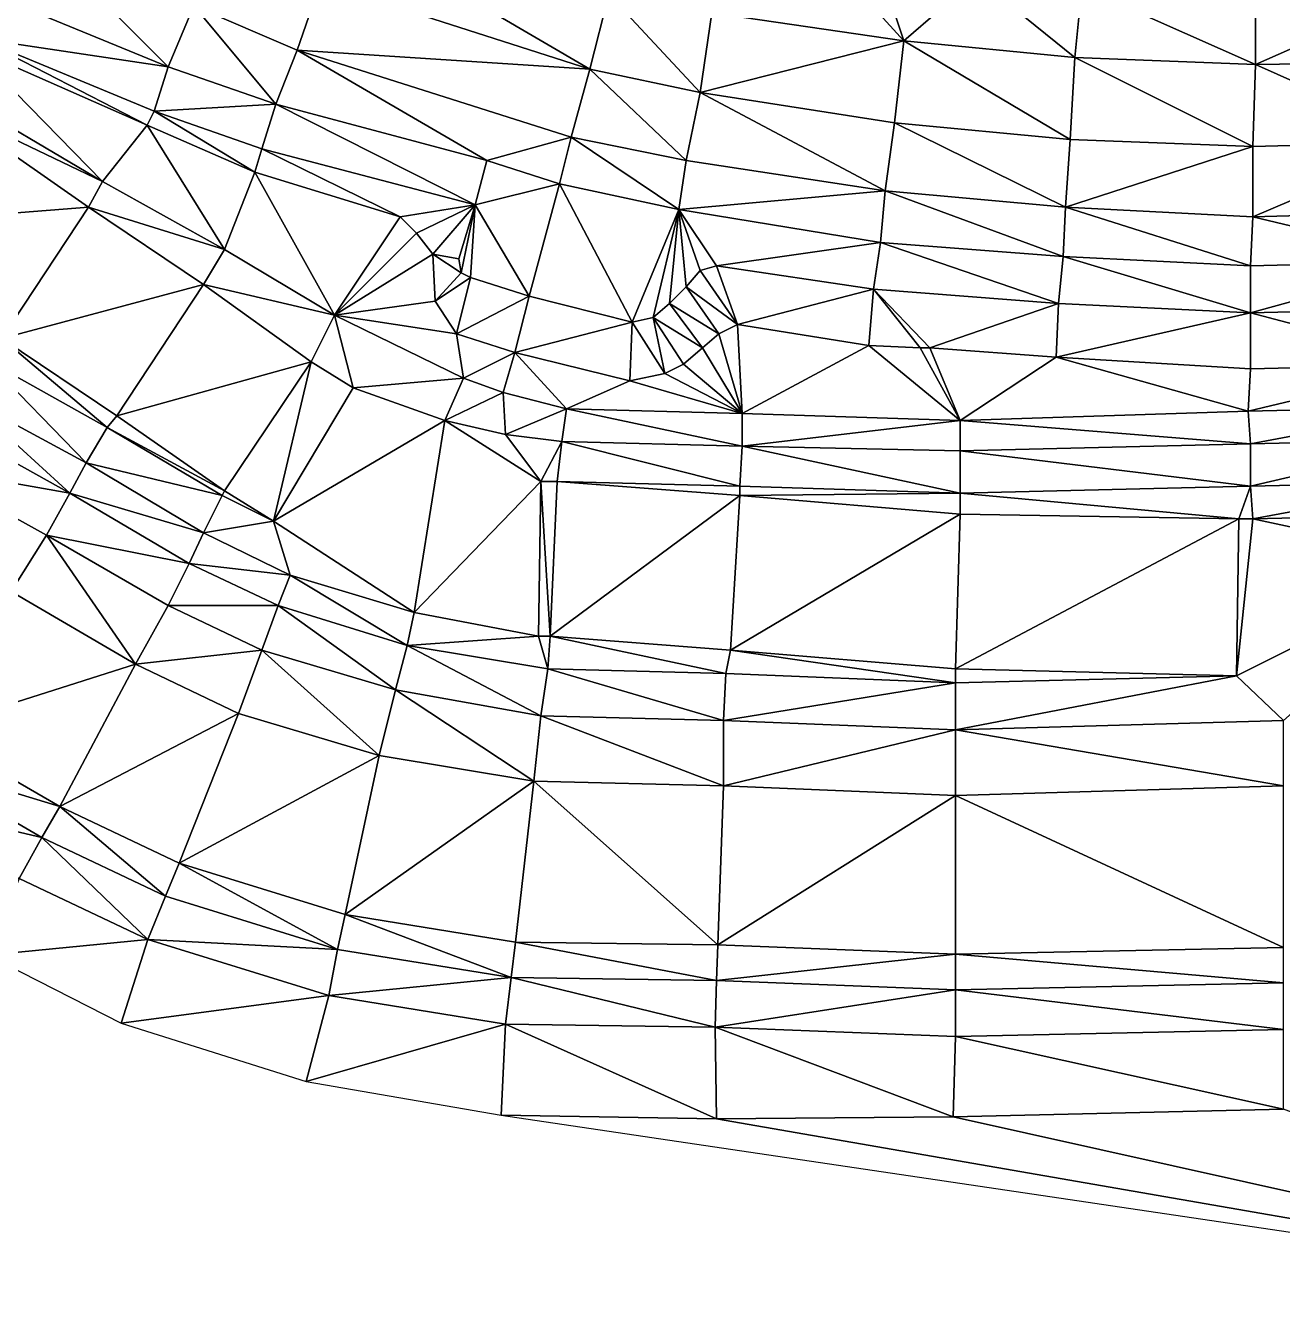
# Model space of a CAD drawing. Header units: millimetres. Extents: x 279405 to 280904, y 534349 to 535918.
# Drawn here: x 279933.1 to 280201.2, y 534349.2 to 534623.8 of the extents above; entities that cross this region are included whole.
import ezdxf

# ---------------------------------------------------------------- set-up
doc = ezdxf.new("R2010")
doc.units = ezdxf.units.MM
doc.layers.add('Карьер_конец_отработки', color=1, linetype='Continuous')

msp = doc.modelspace()

# ---------------------------------------------------------------- linework, layer by layer
at = {"layer": 'Карьер_конец_отработки', "color": 21, "true_color": 0xff914f}
for points in [[(280120.499989, 534620.500004, -20.000002), (280103.499989, 534671.500004, -20.000002), (280084.999989, 534659.500004, -20.000002), (280120.499989, 534620.500004, -20.000002)], [(280120.499989, 534620.500004, -20.000002), (280135.999989, 534634.000004, -20.000002), (280103.499989, 534671.500004, -20.000002), (280120.499989, 534620.500004, -20.000002)], [(280120.499989, 534620.500004, -20.000002), (280084.999989, 534659.500004, -20.000002), (280079.499989, 534626.500004, -20.000002), (280120.499989, 534620.500004, -20.000002)], [(280053.499989, 534614.500004, 9.999998), (280000.499989, 534645.500004, -13.729998), (279995.999989, 534633.000004, 9.999998), (280053.499989, 534614.500004, 9.999998)], [(280053.499989, 534614.500004, 9.999998), (280057.499989, 534630.500004, -18.289995), (280000.499989, 534645.500004, -13.729998), (280053.499989, 534614.500004, 9.999998)], [(279963.499989, 534615.000004, 33.700003), (279934.499989, 534644.000004, 9.999998), (279926.999989, 534630.000004, 36.849997), (279963.499989, 534615.000004, 33.700003)], [(279963.499989, 534615.000004, 33.700003), (279968.999989, 534628.000004, 9.999998), (279934.499989, 534644.000004, 9.999998), (279963.499989, 534615.000004, 33.700003)], [(279990.999989, 534618.500004, 9.999998), (279995.999989, 534633.000004, 9.999998), (279968.999989, 534628.000004, 9.999998), (279990.999989, 534618.500004, 9.999998)], [(280053.499989, 534614.500004, 9.999998), (279995.999989, 534633.000004, 9.999998), (279990.999989, 534618.500004, 9.999998), (280053.499989, 534614.500004, 9.999998)], [(280156.999989, 534617.000004, -20.000002), (280135.999989, 534634.000004, -20.000002), (280120.499989, 534620.500004, -20.000002), (280156.999989, 534617.000004, -20.000002)], [(280156.999989, 534617.000004, -20.000002), (280158.499989, 534632.000004, -20.000002), (280135.999989, 534634.000004, -20.000002), (280156.999989, 534617.000004, -20.000002)], [(280195.499989, 534615.500004, -20.000002), (280158.499989, 534632.000004, -20.000002), (280156.999989, 534617.000004, -20.000002), (280195.499989, 534615.500004, -20.000002)], [(280195.499989, 534615.500004, -20.000002), (280195.499989, 534630.500004, -20.000002), (280158.499989, 534632.000004, -20.000002), (280195.499989, 534615.500004, -20.000002)], [(279963.499989, 534615.000004, 33.700003), (279926.999989, 534630.000004, 36.849997), (279922.999989, 534621.000004, 36.849997), (279963.499989, 534615.000004, 33.700003)], [(280076.999989, 534609.500004, 9.999998), (280057.499989, 534630.500004, -18.289995), (280053.499989, 534614.500004, 9.999998), (280076.999989, 534609.500004, 9.999998)], [(280076.999989, 534609.500004, 9.999998), (280079.499989, 534626.500004, -20.000002), (280057.499989, 534630.500004, -18.289995), (280076.999989, 534609.500004, 9.999998)], [(280195.499989, 534615.500004, -20.000002), (280230.499989, 534631.000004, -20.000002), (280195.499989, 534630.500004, -20.000002), (280195.499989, 534615.500004, -20.000002)], [(280231.499989, 534616.000004, -20.000002), (280230.499989, 534631.000004, -20.000002), (280195.499989, 534615.500004, -20.000002), (280231.499989, 534616.000004, -20.000002)], [(279986.499989, 534607.000004, 31.740004), (279968.999989, 534628.000004, 9.999998), (279963.499989, 534615.000004, 33.700003), (279986.499989, 534607.000004, 31.740004)], [(279986.499989, 534607.000004, 31.740004), (279990.999989, 534618.500004, 9.999998), (279968.999989, 534628.000004, 9.999998), (279986.499989, 534607.000004, 31.740004)], [(280120.499989, 534620.500004, -20.000002), (280079.499989, 534626.500004, -20.000002), (280076.999989, 534609.500004, 9.999998), (280120.499989, 534620.500004, -20.000002)], [(279958.999989, 534602.500004, 39.999998), (279922.999989, 534621.000004, 36.849997), (279921.499989, 534619.000004, 39.999998), (279958.999989, 534602.500004, 39.999998)], [(279958.999989, 534602.500004, 39.999998), (279960.499989, 534605.500004, 33.700003), (279922.999989, 534621.000004, 36.849997), (279958.999989, 534602.500004, 39.999998)], [(279960.499989, 534605.500004, 33.700003), (279963.499989, 534615.000004, 33.700003), (279922.999989, 534621.000004, 36.849997), (279960.499989, 534605.500004, 33.700003)], [(280118.499989, 534603.000004, 9.999998), (280120.499989, 534620.500004, -20.000002), (280076.999989, 534609.500004, 9.999998), (280118.499989, 534603.000004, 9.999998)], [(280155.999989, 534599.500004, 9.999998), (280120.499989, 534620.500004, -20.000002), (280118.499989, 534603.000004, 9.999998), (280155.999989, 534599.500004, 9.999998)], [(280155.999989, 534599.500004, 9.999998), (280156.999989, 534617.000004, -20.000002), (280120.499989, 534620.500004, -20.000002), (280155.999989, 534599.500004, 9.999998)], [(279949.499989, 534590.500004, 39.999998), (279921.499989, 534619.000004, 39.999998), (279916.499989, 534610.000004, 39.999998), (279949.499989, 534590.500004, 39.999998)], [(279949.499989, 534590.500004, 39.999998), (279958.999989, 534602.500004, 39.999998), (279921.499989, 534619.000004, 39.999998), (279949.499989, 534590.500004, 39.999998)], [(280031.499989, 534595.000004, 27.999998), (279990.999989, 534618.500004, 9.999998), (279986.499989, 534607.000004, 31.740004), (280031.499989, 534595.000004, 27.999998)], [(280031.499989, 534595.000004, 27.999998), (280049.499989, 534600.000004, 9.999998), (279990.999989, 534618.500004, 9.999998), (280031.499989, 534595.000004, 27.999998)], [(280049.499989, 534600.000004, 9.999998), (280053.499989, 534614.500004, 9.999998), (279990.999989, 534618.500004, 9.999998), (280049.499989, 534600.000004, 9.999998)], [(279986.499989, 534607.000004, 31.740004), (279963.499989, 534615.000004, 33.700003), (279960.499989, 534605.500004, 33.700003), (279986.499989, 534607.000004, 31.740004)], [(280194.999989, 534598.000004, 9.999998), (280156.999989, 534617.000004, -20.000002), (280155.999989, 534599.500004, 9.999998), (280194.999989, 534598.000004, 9.999998)], [(280194.999989, 534598.000004, 9.999998), (280195.499989, 534615.500004, -20.000002), (280156.999989, 534617.000004, -20.000002), (280194.999989, 534598.000004, 9.999998)], [(280232.499989, 534599.000004, 9.999998), (280195.499989, 534615.500004, -20.000002), (280194.999989, 534598.000004, 9.999998), (280232.499989, 534599.000004, 9.999998)], [(280232.499989, 534599.000004, 9.999998), (280231.499989, 534616.000004, -20.000002), (280195.499989, 534615.500004, -20.000002), (280232.499989, 534599.000004, 9.999998)], [(280073.999989, 534595.000004, 9.999998), (280053.499989, 534614.500004, 9.999998), (280049.499989, 534600.000004, 9.999998), (280073.999989, 534595.000004, 9.999998)], [(280073.999989, 534595.000004, 9.999998), (280076.999989, 534609.500004, 9.999998), (280053.499989, 534614.500004, 9.999998), (280073.999989, 534595.000004, 9.999998)], [(279949.499989, 534590.500004, 39.999998), (279916.499989, 534610.000004, 39.999998), (279914.999989, 534607.000004, 43.340002), (279949.499989, 534590.500004, 39.999998)], [(280116.499989, 534588.500004, 9.999998), (280076.999989, 534609.500004, 9.999998), (280073.999989, 534595.000004, 9.999998), (280116.499989, 534588.500004, 9.999998)], [(280116.499989, 534588.500004, 9.999998), (280118.499989, 534603.000004, 9.999998), (280076.999989, 534609.500004, 9.999998), (280116.499989, 534588.500004, 9.999998)], [(279946.499989, 534585.000004, 46.49), (279914.999989, 534607.000004, 43.340002), (279894.999989, 534581.000004, 43.340002), (279946.499989, 534585.000004, 46.49)], [(279946.499989, 534585.000004, 46.49), (279949.499989, 534590.500004, 39.999998), (279914.999989, 534607.000004, 43.340002), (279946.499989, 534585.000004, 46.49)], [(279983.499989, 534597.500004, 31.740004), (279986.499989, 534607.000004, 31.740004), (279960.499989, 534605.500004, 33.700003), (279983.499989, 534597.500004, 31.740004)], [(280028.999989, 534585.500004, 27.999998), (279986.499989, 534607.000004, 31.740004), (279983.499989, 534597.500004, 31.740004), (280028.999989, 534585.500004, 27.999998)], [(280028.999989, 534585.500004, 27.999998), (280031.499989, 534595.000004, 27.999998), (279986.499989, 534607.000004, 31.740004), (280028.999989, 534585.500004, 27.999998)], [(279981.999989, 534592.500004, 39.999998), (279960.499989, 534605.500004, 33.700003), (279958.999989, 534602.500004, 39.999998), (279981.999989, 534592.500004, 39.999998)], [(279981.999989, 534592.500004, 39.999998), (279983.499989, 534597.500004, 31.740004), (279960.499989, 534605.500004, 33.700003), (279981.999989, 534592.500004, 39.999998)], [(279975.499989, 534576.000004, 39.999998), (279958.999989, 534602.500004, 39.999998), (279949.499989, 534590.500004, 39.999998), (279975.499989, 534576.000004, 39.999998)], [(279975.499989, 534576.000004, 39.999998), (279981.999989, 534592.500004, 39.999998), (279958.999989, 534602.500004, 39.999998), (279975.499989, 534576.000004, 39.999998)], [(280154.999989, 534585.000004, 9.999998), (280118.499989, 534603.000004, 9.999998), (280116.499989, 534588.500004, 9.999998), (280154.999989, 534585.000004, 9.999998)], [(280154.999989, 534585.000004, 9.999998), (280155.999989, 534599.500004, 9.999998), (280118.499989, 534603.000004, 9.999998), (280154.999989, 534585.000004, 9.999998)], [(280046.999989, 534590.000004, 27.999998), (280049.499989, 534600.000004, 9.999998), (280031.499989, 534595.000004, 27.999998), (280046.999989, 534590.000004, 27.999998)], [(280072.499989, 534584.500004, 27.999998), (280049.499989, 534600.000004, 9.999998), (280046.999989, 534590.000004, 27.999998), (280072.499989, 534584.500004, 27.999998)], [(280072.499989, 534584.500004, 27.999998), (280073.999989, 534595.000004, 9.999998), (280049.499989, 534600.000004, 9.999998), (280072.499989, 534584.500004, 27.999998)], [(280194.999989, 534598.000004, 9.999998), (280155.999989, 534599.500004, 9.999998), (280154.999989, 534585.000004, 9.999998), (280194.999989, 534598.000004, 9.999998)], [(280194.999989, 534583.000004, 9.999998), (280232.499989, 534599.000004, 9.999998), (280194.999989, 534598.000004, 9.999998), (280194.999989, 534583.000004, 9.999998)], [(280233.499989, 534584.000004, 9.999998), (280232.499989, 534599.000004, 9.999998), (280194.999989, 534583.000004, 9.999998), (280233.499989, 534584.000004, 9.999998)], [(280012.999989, 534583.000004, 39.999998), (279983.499989, 534597.500004, 31.740004), (279981.999989, 534592.500004, 39.999998), (280012.999989, 534583.000004, 39.999998)], [(280012.999989, 534583.000004, 39.999998), (280028.999989, 534585.500004, 27.999998), (279983.499989, 534597.500004, 31.740004), (280012.999989, 534583.000004, 39.999998)], [(280194.999989, 534583.000004, 9.999998), (280194.999989, 534598.000004, 9.999998), (280154.999989, 534585.000004, 9.999998), (280194.999989, 534583.000004, 9.999998)], [(280046.999989, 534590.000004, 27.999998), (280031.499989, 534595.000004, 27.999998), (280028.999989, 534585.500004, 27.999998), (280046.999989, 534590.000004, 27.999998)], [(280116.499989, 534588.500004, 9.999998), (280073.999989, 534595.000004, 9.999998), (280072.499989, 534584.500004, 27.999998), (280116.499989, 534588.500004, 9.999998)], [(279975.499989, 534576.000004, 39.999998), (279949.499989, 534590.500004, 39.999998), (279946.499989, 534585.000004, 46.49), (279975.499989, 534576.000004, 39.999998)], [(279998.999989, 534562.000004, 39.999998), (279981.999989, 534592.500004, 39.999998), (279975.499989, 534576.000004, 39.999998), (279998.999989, 534562.000004, 39.999998)], [(279998.999989, 534562.000004, 39.999998), (280012.999989, 534583.000004, 39.999998), (279981.999989, 534592.500004, 39.999998), (279998.999989, 534562.000004, 39.999998)], [(280040.499989, 534566.000004, 27.999998), (280046.999989, 534590.000004, 27.999998), (280028.999989, 534585.500004, 27.999998), (280040.499989, 534566.000004, 27.999998)], [(280062.499989, 534560.500004, 27.999998), (280046.999989, 534590.000004, 27.999998), (280040.499989, 534566.000004, 27.999998), (280062.499989, 534560.500004, 27.999998)], [(280062.499989, 534560.500004, 27.999998), (280072.499989, 534584.500004, 27.999998), (280046.999989, 534590.000004, 27.999998), (280062.499989, 534560.500004, 27.999998)], [(280115.499989, 534577.500004, 27.999998), (280116.499989, 534588.500004, 9.999998), (280072.499989, 534584.500004, 27.999998), (280115.499989, 534577.500004, 27.999998)], [(280154.499989, 534574.500004, 27.999998), (280116.499989, 534588.500004, 9.999998), (280115.499989, 534577.500004, 27.999998), (280154.499989, 534574.500004, 27.999998)], [(280154.499989, 534574.500004, 27.999998), (280154.999989, 534585.000004, 9.999998), (280116.499989, 534588.500004, 9.999998), (280154.499989, 534574.500004, 27.999998)], [(279927.999989, 534557.000004, 46.49), (279946.499989, 534585.000004, 46.49), (279894.999989, 534581.000004, 43.340002), (279927.999989, 534557.000004, 46.49)], [(279970.999989, 534568.500004, 48.910002), (279946.499989, 534585.000004, 46.49), (279927.999989, 534557.000004, 46.49), (279970.999989, 534568.500004, 48.910002)], [(279970.999989, 534568.500004, 48.910002), (279975.499989, 534576.000004, 39.999998), (279946.499989, 534585.000004, 46.49), (279970.999989, 534568.500004, 48.910002)], [(280016.499989, 534579.500004, 39.999998), (280028.999989, 534585.500004, 27.999998), (280012.999989, 534583.000004, 39.999998), (280016.499989, 534579.500004, 39.999998)], [(280019.999989, 534575.000004, 39.999998), (280028.999989, 534585.500004, 27.999998), (280016.499989, 534579.500004, 39.999998), (280019.999989, 534575.000004, 39.999998)], [(280025.499989, 534574.000004, 27.999998), (280028.999989, 534585.500004, 27.999998), (280019.999989, 534575.000004, 39.999998), (280025.499989, 534574.000004, 27.999998)], [(280025.499989, 534574.000004, 27.999998), (280025.999989, 534571.000004, 27.999998), (280028.999989, 534585.500004, 27.999998), (280025.499989, 534574.000004, 27.999998)], [(280027.999989, 534570.000004, 27.999998), (280028.999989, 534585.500004, 27.999998), (280025.999989, 534571.000004, 27.999998), (280027.999989, 534570.000004, 27.999998)], [(280040.499989, 534566.000004, 27.999998), (280028.999989, 534585.500004, 27.999998), (280027.999989, 534570.000004, 27.999998), (280040.499989, 534566.000004, 27.999998)], [(280194.499989, 534572.500004, 27.999998), (280154.999989, 534585.000004, 9.999998), (280154.499989, 534574.500004, 27.999998), (280194.499989, 534572.500004, 27.999998)], [(280194.499989, 534572.500004, 27.999998), (280194.999989, 534583.000004, 9.999998), (280154.999989, 534585.000004, 9.999998), (280194.499989, 534572.500004, 27.999998)], [(280016.499989, 534579.500004, 39.999998), (280012.999989, 534583.000004, 39.999998), (279998.999989, 534562.000004, 39.999998), (280016.499989, 534579.500004, 39.999998)], [(280062.499989, 534560.500004, 27.999998), (280066.999989, 534561.500004, 27.999998), (280072.499989, 534584.500004, 27.999998), (280062.499989, 534560.500004, 27.999998)], [(280070.499989, 534564.500004, 27.999998), (280072.499989, 534584.500004, 27.999998), (280066.999989, 534561.500004, 27.999998), (280070.499989, 534564.500004, 27.999998)], [(280073.999989, 534568.000004, 27.999998), (280072.499989, 534584.500004, 27.999998), (280070.499989, 534564.500004, 27.999998), (280073.999989, 534568.000004, 27.999998)], [(280073.999989, 534568.000004, 27.999998), (280076.999989, 534571.500004, 27.999998), (280072.499989, 534584.500004, 27.999998), (280073.999989, 534568.000004, 27.999998)], [(280076.999989, 534571.500004, 27.999998), (280080.499989, 534572.500004, 27.999998), (280072.499989, 534584.500004, 27.999998), (280076.999989, 534571.500004, 27.999998)], [(280080.499989, 534572.500004, 27.999998), (280115.499989, 534577.500004, 27.999998), (280072.499989, 534584.500004, 27.999998), (280080.499989, 534572.500004, 27.999998)], [(280234.499989, 534573.500004, 27.999998), (280194.999989, 534583.000004, 9.999998), (280194.499989, 534572.500004, 27.999998), (280234.499989, 534573.500004, 27.999998)], [(280234.499989, 534573.500004, 27.999998), (280233.499989, 534584.000004, 9.999998), (280194.999989, 534583.000004, 9.999998), (280234.499989, 534573.500004, 27.999998)], [(280019.999989, 534575.000004, 39.999998), (280016.499989, 534579.500004, 39.999998), (279998.999989, 534562.000004, 39.999998), (280019.999989, 534575.000004, 39.999998)], [(280113.999989, 534567.500004, 27.999998), (280115.499989, 534577.500004, 27.999998), (280080.499989, 534572.500004, 27.999998), (280113.999989, 534567.500004, 27.999998)], [(280153.499989, 534564.500004, 27.999998), (280115.499989, 534577.500004, 27.999998), (280113.999989, 534567.500004, 27.999998), (280153.499989, 534564.500004, 27.999998)], [(280153.499989, 534564.500004, 27.999998), (280154.499989, 534574.500004, 27.999998), (280115.499989, 534577.500004, 27.999998), (280153.499989, 534564.500004, 27.999998)], [(279998.999989, 534562.000004, 39.999998), (279975.499989, 534576.000004, 39.999998), (279970.999989, 534568.500004, 48.910002), (279998.999989, 534562.000004, 39.999998)], [(280020.499989, 534565.000004, 39.999998), (280019.999989, 534575.000004, 39.999998), (279998.999989, 534562.000004, 39.999998), (280020.499989, 534565.000004, 39.999998)], [(280020.499989, 534565.000004, 39.999998), (280025.999989, 534571.000004, 27.999998), (280019.999989, 534575.000004, 39.999998), (280020.499989, 534565.000004, 39.999998)], [(280025.999989, 534571.000004, 27.999998), (280025.499989, 534574.000004, 27.999998), (280019.999989, 534575.000004, 39.999998), (280025.999989, 534571.000004, 27.999998)], [(280194.499989, 534562.500004, 27.999998), (280154.499989, 534574.500004, 27.999998), (280153.499989, 534564.500004, 27.999998), (280194.499989, 534562.500004, 27.999998)], [(280194.499989, 534562.500004, 27.999998), (280194.499989, 534572.500004, 27.999998), (280154.499989, 534574.500004, 27.999998), (280194.499989, 534562.500004, 27.999998)], [(280027.999989, 534570.000004, 27.999998), (280025.999989, 534571.000004, 27.999998), (280020.499989, 534565.000004, 39.999998), (280027.999989, 534570.000004, 27.999998)], [(280084.999989, 534560.000004, 39.999998), (280076.999989, 534571.500004, 27.999998), (280073.999989, 534568.000004, 27.999998), (280084.999989, 534560.000004, 39.999998)], [(280084.999989, 534560.000004, 39.999998), (280080.499989, 534572.500004, 27.999998), (280076.999989, 534571.500004, 27.999998), (280084.999989, 534560.000004, 39.999998)], [(280084.999989, 534560.000004, 39.999998), (280113.999989, 534567.500004, 27.999998), (280080.499989, 534572.500004, 27.999998), (280084.999989, 534560.000004, 39.999998)], [(280194.499989, 534562.500004, 27.999998), (280234.499989, 534573.500004, 27.999998), (280194.499989, 534572.500004, 27.999998), (280194.499989, 534562.500004, 27.999998)], [(280235.499989, 534563.500004, 27.999998), (280234.499989, 534573.500004, 27.999998), (280194.499989, 534562.500004, 27.999998), (280235.499989, 534563.500004, 27.999998)], [(279952.499989, 534540.500004, 48.910002), (279970.999989, 534568.500004, 48.910002), (279927.999989, 534557.000004, 46.49), (279952.499989, 534540.500004, 48.910002)], [(279993.999989, 534552.000004, 51.129999), (279970.999989, 534568.500004, 48.910002), (279952.499989, 534540.500004, 48.910002), (279993.999989, 534552.000004, 51.129999)], [(279993.999989, 534552.000004, 51.129999), (279998.999989, 534562.000004, 39.999998), (279970.999989, 534568.500004, 48.910002), (279993.999989, 534552.000004, 51.129999)], [(280024.999989, 534558.000004, 39.999998), (280027.999989, 534570.000004, 27.999998), (280020.499989, 534565.000004, 39.999998), (280024.999989, 534558.000004, 39.999998)], [(280040.499989, 534566.000004, 27.999998), (280027.999989, 534570.000004, 27.999998), (280024.999989, 534558.000004, 39.999998), (280040.499989, 534566.000004, 27.999998)], [(280037.499989, 534554.000004, 39.999998), (280040.499989, 534566.000004, 27.999998), (280024.999989, 534558.000004, 39.999998), (280037.499989, 534554.000004, 39.999998)], [(280062.499989, 534560.500004, 27.999998), (280040.499989, 534566.000004, 27.999998), (280037.499989, 534554.000004, 39.999998), (280062.499989, 534560.500004, 27.999998)], [(280080.999989, 534558.000004, 39.999998), (280073.999989, 534568.000004, 27.999998), (280070.499989, 534564.500004, 27.999998), (280080.999989, 534558.000004, 39.999998)], [(280080.999989, 534558.000004, 39.999998), (280084.999989, 534560.000004, 39.999998), (280073.999989, 534568.000004, 27.999998), (280080.999989, 534558.000004, 39.999998)], [(280112.999989, 534555.500004, 39.999998), (280113.999989, 534567.500004, 27.999998), (280084.999989, 534560.000004, 39.999998), (280112.999989, 534555.500004, 39.999998)], [(280123.999989, 534555.000004, 39.999998), (280113.999989, 534567.500004, 27.999998), (280112.999989, 534555.500004, 39.999998), (280123.999989, 534555.000004, 39.999998)], [(280123.999989, 534555.000004, 39.999998), (280125.999989, 534555.000004, 39.999998), (280113.999989, 534567.500004, 27.999998), (280123.999989, 534555.000004, 39.999998)], [(280125.999989, 534555.000004, 39.999998), (280153.499989, 534564.500004, 27.999998), (280113.999989, 534567.500004, 27.999998), (280125.999989, 534555.000004, 39.999998)], [(280024.999989, 534558.000004, 39.999998), (280020.499989, 534565.000004, 39.999998), (279998.999989, 534562.000004, 39.999998), (280024.999989, 534558.000004, 39.999998)], [(280077.499989, 534555.000004, 39.999998), (280070.499989, 534564.500004, 27.999998), (280066.999989, 534561.500004, 27.999998), (280077.499989, 534555.000004, 39.999998)], [(280077.499989, 534555.000004, 39.999998), (280080.999989, 534558.000004, 39.999998), (280070.499989, 534564.500004, 27.999998), (280077.499989, 534555.000004, 39.999998)], [(280152.999989, 534553.000004, 39.999998), (280153.499989, 534564.500004, 27.999998), (280125.999989, 534555.000004, 39.999998), (280152.999989, 534553.000004, 39.999998)], [(280194.499989, 534562.500004, 27.999998), (280153.499989, 534564.500004, 27.999998), (280152.999989, 534553.000004, 39.999998), (280194.499989, 534562.500004, 27.999998)], [(280235.999989, 534551.500004, 39.999998), (280235.499989, 534563.500004, 27.999998), (280194.499989, 534562.500004, 27.999998), (280235.999989, 534551.500004, 39.999998)], [(280002.999989, 534546.500004, 51.999998), (279998.999989, 534562.000004, 39.999998), (279993.999989, 534552.000004, 51.129999), (280002.999989, 534546.500004, 51.999998)], [(280002.999989, 534546.500004, 51.999998), (280026.499989, 534548.500004, 39.999998), (279998.999989, 534562.000004, 39.999998), (280002.999989, 534546.500004, 51.999998)], [(280026.499989, 534548.500004, 39.999998), (280024.999989, 534558.000004, 39.999998), (279998.999989, 534562.000004, 39.999998), (280026.499989, 534548.500004, 39.999998)], [(280061.999989, 534548.000004, 39.999998), (280062.499989, 534560.500004, 27.999998), (280037.499989, 534554.000004, 39.999998), (280061.999989, 534548.000004, 39.999998)], [(280069.499989, 534549.500004, 39.999998), (280062.499989, 534560.500004, 27.999998), (280061.999989, 534548.000004, 39.999998), (280069.499989, 534549.500004, 39.999998)], [(280069.499989, 534549.500004, 39.999998), (280066.999989, 534561.500004, 27.999998), (280062.499989, 534560.500004, 27.999998), (280069.499989, 534549.500004, 39.999998)], [(280069.499989, 534549.500004, 39.999998), (280073.499989, 534551.500004, 39.999998), (280066.999989, 534561.500004, 27.999998), (280069.499989, 534549.500004, 39.999998)], [(280073.499989, 534551.500004, 39.999998), (280077.499989, 534555.000004, 39.999998), (280066.999989, 534561.500004, 27.999998), (280073.499989, 534551.500004, 39.999998)], [(280085.999989, 534541.000004, 39.999998), (280084.999989, 534560.000004, 39.999998), (280080.999989, 534558.000004, 39.999998), (280085.999989, 534541.000004, 39.999998)], [(280085.999989, 534541.000004, 39.999998), (280112.999989, 534555.500004, 39.999998), (280084.999989, 534560.000004, 39.999998), (280085.999989, 534541.000004, 39.999998)], [(280194.499989, 534550.500004, 39.999998), (280194.499989, 534562.500004, 27.999998), (280152.999989, 534553.000004, 39.999998), (280194.499989, 534550.500004, 39.999998)], [(280235.999989, 534551.500004, 39.999998), (280194.499989, 534562.500004, 27.999998), (280194.499989, 534550.500004, 39.999998), (280235.999989, 534551.500004, 39.999998)], [(280026.499989, 534548.500004, 39.999998), (280037.499989, 534554.000004, 39.999998), (280024.999989, 534558.000004, 39.999998), (280026.499989, 534548.500004, 39.999998)], [(280085.999989, 534541.000004, 39.999998), (280080.999989, 534558.000004, 39.999998), (280077.499989, 534555.000004, 39.999998), (280085.999989, 534541.000004, 39.999998)], [(279950.499989, 534538.000004, 51.999998), (279927.999989, 534557.000004, 46.49), (279924.499989, 534552.500004, 51.999998), (279950.499989, 534538.000004, 51.999998)], [(279950.499989, 534538.000004, 51.999998), (279952.499989, 534540.500004, 48.910002), (279927.999989, 534557.000004, 46.49), (279950.499989, 534538.000004, 51.999998)], [(280085.999989, 534541.000004, 39.999998), (280077.499989, 534555.000004, 39.999998), (280073.499989, 534551.500004, 39.999998), (280085.999989, 534541.000004, 39.999998)], [(280132.499989, 534539.500004, 39.999998), (280112.999989, 534555.500004, 39.999998), (280085.999989, 534541.000004, 39.999998), (280132.499989, 534539.500004, 39.999998)], [(280132.499989, 534539.500004, 39.999998), (280123.999989, 534555.000004, 39.999998), (280112.999989, 534555.500004, 39.999998), (280132.499989, 534539.500004, 39.999998)], [(280132.499989, 534539.500004, 39.999998), (280125.999989, 534555.000004, 39.999998), (280123.999989, 534555.000004, 39.999998), (280132.499989, 534539.500004, 39.999998)], [(280132.499989, 534539.500004, 39.999998), (280152.999989, 534553.000004, 39.999998), (280125.999989, 534555.000004, 39.999998), (280132.499989, 534539.500004, 39.999998)], [(279945.999989, 534530.500004, 51.999998), (279924.499989, 534552.500004, 51.999998), (279919.999989, 534544.500004, 51.999998), (279945.999989, 534530.500004, 51.999998)], [(279945.999989, 534530.500004, 51.999998), (279950.499989, 534538.000004, 51.999998), (279924.499989, 534552.500004, 51.999998), (279945.999989, 534530.500004, 51.999998)], [(279975.499989, 534524.500004, 51.129999), (279993.999989, 534552.000004, 51.129999), (279952.499989, 534540.500004, 48.910002), (279975.499989, 534524.500004, 51.129999)], [(279985.999989, 534518.000004, 51.999998), (279993.999989, 534552.000004, 51.129999), (279975.499989, 534524.500004, 51.129999), (279985.999989, 534518.000004, 51.999998)], [(280002.999989, 534546.500004, 51.999998), (279993.999989, 534552.000004, 51.129999), (279985.999989, 534518.000004, 51.999998), (280002.999989, 534546.500004, 51.999998)], [(280034.999989, 534545.500004, 39.999998), (280037.499989, 534554.000004, 39.999998), (280026.499989, 534548.500004, 39.999998), (280034.999989, 534545.500004, 39.999998)], [(280048.499989, 534542.000004, 39.999998), (280037.499989, 534554.000004, 39.999998), (280034.999989, 534545.500004, 39.999998), (280048.499989, 534542.000004, 39.999998)], [(280048.499989, 534542.000004, 39.999998), (280061.999989, 534548.000004, 39.999998), (280037.499989, 534554.000004, 39.999998), (280048.499989, 534542.000004, 39.999998)], [(280193.999989, 534541.500004, 39.999998), (280152.999989, 534553.000004, 39.999998), (280132.499989, 534539.500004, 39.999998), (280193.999989, 534541.500004, 39.999998)], [(280193.999989, 534541.500004, 39.999998), (280194.499989, 534550.500004, 39.999998), (280152.999989, 534553.000004, 39.999998), (280193.999989, 534541.500004, 39.999998)], [(280085.999989, 534541.000004, 39.999998), (280069.499989, 534549.500004, 39.999998), (280061.999989, 534548.000004, 39.999998), (280085.999989, 534541.000004, 39.999998)], [(280085.999989, 534541.000004, 39.999998), (280073.499989, 534551.500004, 39.999998), (280069.499989, 534549.500004, 39.999998), (280085.999989, 534541.000004, 39.999998)], [(280236.999989, 534542.500004, 39.999998), (280235.999989, 534551.500004, 39.999998), (280193.999989, 534541.500004, 39.999998), (280236.999989, 534542.500004, 39.999998)], [(280235.999989, 534551.500004, 39.999998), (280194.499989, 534550.500004, 39.999998), (280193.999989, 534541.500004, 39.999998), (280235.999989, 534551.500004, 39.999998)], [(280022.499989, 534539.500004, 51.999998), (280002.999989, 534546.500004, 51.999998), (279985.999989, 534518.000004, 51.999998), (280022.499989, 534539.500004, 51.999998)], [(280022.499989, 534539.500004, 51.999998), (280026.499989, 534548.500004, 39.999998), (280002.999989, 534546.500004, 51.999998), (280022.499989, 534539.500004, 51.999998)], [(280034.999989, 534545.500004, 39.999998), (280026.499989, 534548.500004, 39.999998), (280022.499989, 534539.500004, 51.999998), (280034.999989, 534545.500004, 39.999998)], [(280085.999989, 534541.000004, 39.999998), (280061.999989, 534548.000004, 39.999998), (280048.499989, 534542.000004, 39.999998), (280085.999989, 534541.000004, 39.999998)], [(279942.499989, 534524.000004, 63.999998), (279919.999989, 534544.500004, 51.999998), (279916.499989, 534538.500004, 63.999998), (279942.499989, 534524.000004, 63.999998)], [(279942.499989, 534524.000004, 63.999998), (279945.999989, 534530.500004, 51.999998), (279919.999989, 534544.500004, 51.999998), (279942.499989, 534524.000004, 63.999998)], [(280035.499989, 534536.500004, 51.999998), (280034.999989, 534545.500004, 39.999998), (280022.499989, 534539.500004, 51.999998), (280035.499989, 534536.500004, 51.999998)], [(280035.499989, 534536.500004, 51.999998), (280048.499989, 534542.000004, 39.999998), (280034.999989, 534545.500004, 39.999998), (280035.499989, 534536.500004, 51.999998)], [(280047.499989, 534535.000004, 51.999998), (280048.499989, 534542.000004, 39.999998), (280035.499989, 534536.500004, 51.999998), (280047.499989, 534535.000004, 51.999998)], [(280085.999989, 534534.000004, 51.999998), (280048.499989, 534542.000004, 39.999998), (280047.499989, 534535.000004, 51.999998), (280085.999989, 534534.000004, 51.999998)], [(280085.999989, 534534.000004, 51.999998), (280085.999989, 534541.000004, 39.999998), (280048.499989, 534542.000004, 39.999998), (280085.999989, 534534.000004, 51.999998)], [(280132.499989, 534539.500004, 39.999998), (280085.999989, 534541.000004, 39.999998), (280085.999989, 534534.000004, 51.999998), (280132.499989, 534539.500004, 39.999998)], [(280194.499989, 534534.500004, 51.999998), (280193.999989, 534541.500004, 39.999998), (280132.499989, 534539.500004, 39.999998), (280194.499989, 534534.500004, 51.999998)], [(280194.499989, 534534.500004, 51.999998), (280236.999989, 534542.500004, 39.999998), (280193.999989, 534541.500004, 39.999998), (280194.499989, 534534.500004, 51.999998)], [(280237.499989, 534535.500004, 51.999998), (280236.999989, 534542.500004, 39.999998), (280194.499989, 534534.500004, 51.999998), (280237.499989, 534535.500004, 51.999998)], [(279942.499989, 534524.000004, 63.999998), (279916.499989, 534538.500004, 63.999998), (279911.499989, 534529.500004, 63.999998), (279942.499989, 534524.000004, 63.999998)], [(279974.999989, 534523.500004, 51.999998), (279950.499989, 534538.000004, 51.999998), (279945.999989, 534530.500004, 51.999998), (279974.999989, 534523.500004, 51.999998)], [(279975.499989, 534524.500004, 51.129999), (279952.499989, 534540.500004, 48.910002), (279950.499989, 534538.000004, 51.999998), (279975.499989, 534524.500004, 51.129999)], [(279974.999989, 534523.500004, 51.999998), (279975.499989, 534524.500004, 51.129999), (279950.499989, 534538.000004, 51.999998), (279974.999989, 534523.500004, 51.999998)], [(280015.999989, 534498.500004, 51.999998), (280022.499989, 534539.500004, 51.999998), (279985.999989, 534518.000004, 51.999998), (280015.999989, 534498.500004, 51.999998)], [(280042.999989, 534526.500004, 51.999998), (280022.499989, 534539.500004, 51.999998), (280015.999989, 534498.500004, 51.999998), (280042.999989, 534526.500004, 51.999998)], [(280042.999989, 534526.500004, 51.999998), (280035.499989, 534536.500004, 51.999998), (280022.499989, 534539.500004, 51.999998), (280042.999989, 534526.500004, 51.999998)], [(280132.499989, 534533.000004, 51.999998), (280132.499989, 534539.500004, 39.999998), (280085.999989, 534534.000004, 51.999998), (280132.499989, 534533.000004, 51.999998)], [(280194.499989, 534534.500004, 51.999998), (280132.499989, 534539.500004, 39.999998), (280132.499989, 534533.000004, 51.999998), (280194.499989, 534534.500004, 51.999998)], [(280042.999989, 534526.500004, 51.999998), (280047.499989, 534535.000004, 51.999998), (280035.499989, 534536.500004, 51.999998), (280042.999989, 534526.500004, 51.999998)], [(280194.499989, 534525.500004, 51.999998), (280237.499989, 534535.500004, 51.999998), (280194.499989, 534534.500004, 51.999998), (280194.499989, 534525.500004, 51.999998)], [(280237.999989, 534526.500004, 51.999998), (280237.499989, 534535.500004, 51.999998), (280194.499989, 534525.500004, 51.999998), (280237.999989, 534526.500004, 51.999998)], [(280046.499989, 534526.500004, 51.999998), (280047.499989, 534535.000004, 51.999998), (280042.999989, 534526.500004, 51.999998), (280046.499989, 534526.500004, 51.999998)], [(280085.499989, 534525.500004, 51.999998), (280047.499989, 534535.000004, 51.999998), (280046.499989, 534526.500004, 51.999998), (280085.499989, 534525.500004, 51.999998)], [(280085.499989, 534525.500004, 51.999998), (280085.999989, 534534.000004, 51.999998), (280047.499989, 534535.000004, 51.999998), (280085.499989, 534525.500004, 51.999998)], [(280132.499989, 534524.000004, 51.999998), (280085.999989, 534534.000004, 51.999998), (280085.499989, 534525.500004, 51.999998), (280132.499989, 534524.000004, 51.999998)], [(280132.499989, 534524.000004, 51.999998), (280132.499989, 534533.000004, 51.999998), (280085.999989, 534534.000004, 51.999998), (280132.499989, 534524.000004, 51.999998)], [(280194.499989, 534525.500004, 51.999998), (280194.499989, 534534.500004, 51.999998), (280132.499989, 534533.000004, 51.999998), (280194.499989, 534525.500004, 51.999998)], [(280132.499989, 534524.000004, 51.999998), (280194.499989, 534525.500004, 51.999998), (280132.499989, 534533.000004, 51.999998), (280132.499989, 534524.000004, 51.999998)], [(279970.999989, 534515.500004, 51.999998), (279945.999989, 534530.500004, 51.999998), (279942.499989, 534524.000004, 63.999998), (279970.999989, 534515.500004, 51.999998)], [(279970.999989, 534515.500004, 51.999998), (279974.999989, 534523.500004, 51.999998), (279945.999989, 534530.500004, 51.999998), (279970.999989, 534515.500004, 51.999998)], [(279929.999989, 534503.000004, 77.999998), (279937.499989, 534515.000004, 63.999998), (279911.499989, 534529.500004, 63.999998), (279929.999989, 534503.000004, 77.999998)], [(279937.499989, 534515.000004, 63.999998), (279942.499989, 534524.000004, 63.999998), (279911.499989, 534529.500004, 63.999998), (279937.499989, 534515.000004, 63.999998)], [(279985.999989, 534518.000004, 51.999998), (279975.499989, 534524.500004, 51.129999), (279974.999989, 534523.500004, 51.999998), (279985.999989, 534518.000004, 51.999998)], [(280042.499989, 534493.500004, 51.999998), (280042.999989, 534526.500004, 51.999998), (280015.999989, 534498.500004, 51.999998), (280042.499989, 534493.500004, 51.999998)], [(280044.999989, 534493.500004, 52.289999), (280042.999989, 534526.500004, 51.999998), (280042.499989, 534493.500004, 51.999998), (280044.999989, 534493.500004, 52.289999)], [(280044.999989, 534493.500004, 52.289999), (280046.499989, 534526.500004, 52.289999), (280042.999989, 534526.500004, 51.999998), (280044.999989, 534493.500004, 52.289999)], [(280046.499989, 534526.500004, 52.289999), (280046.499989, 534526.500004, 51.999998), (280042.999989, 534526.500004, 51.999998), (280046.499989, 534526.500004, 52.289999)], [(280085.499989, 534523.500004, 55.449999), (280046.499989, 534526.500004, 52.289999), (280044.999989, 534493.500004, 52.289999), (280085.499989, 534523.500004, 55.449999)], [(280085.499989, 534523.500004, 55.449999), (280046.499989, 534526.500004, 51.999998), (280046.499989, 534526.500004, 52.289999), (280085.499989, 534523.500004, 55.449999)], [(280085.499989, 534523.500004, 55.449999), (280085.499989, 534525.500004, 51.999998), (280046.499989, 534526.500004, 51.999998), (280085.499989, 534523.500004, 55.449999)], [(280132.499989, 534524.000004, 51.999998), (280085.499989, 534525.500004, 51.999998), (280085.499989, 534523.500004, 55.449999), (280132.499989, 534524.000004, 51.999998)], [(280191.999989, 534518.500004, 63.999998), (280194.499989, 534525.500004, 51.999998), (280132.499989, 534524.000004, 51.999998), (280191.999989, 534518.500004, 63.999998)], [(280194.999989, 534518.500004, 63.999998), (280194.499989, 534525.500004, 51.999998), (280191.999989, 534518.500004, 63.999998), (280194.999989, 534518.500004, 63.999998)], [(280194.999989, 534518.500004, 63.999998), (280237.999989, 534526.500004, 51.999998), (280194.499989, 534525.500004, 51.999998), (280194.999989, 534518.500004, 63.999998)], [(280238.499989, 534519.500004, 63.999998), (280237.999989, 534526.500004, 51.999998), (280194.999989, 534518.500004, 63.999998), (280238.499989, 534519.500004, 63.999998)], [(279967.999989, 534509.000004, 63.999998), (279942.499989, 534524.000004, 63.999998), (279937.499989, 534515.000004, 63.999998), (279967.999989, 534509.000004, 63.999998)], [(279967.999989, 534509.000004, 63.999998), (279970.999989, 534515.500004, 51.999998), (279942.499989, 534524.000004, 63.999998), (279967.999989, 534509.000004, 63.999998)], [(279985.999989, 534518.000004, 51.999998), (279974.999989, 534523.500004, 51.999998), (279970.999989, 534515.500004, 51.999998), (279985.999989, 534518.000004, 51.999998)], [(280083.499989, 534490.500004, 55.449999), (280085.499989, 534523.500004, 55.449999), (280044.999989, 534493.500004, 52.289999), (280083.499989, 534490.500004, 55.449999)], [(280132.499989, 534519.500004, 59.24), (280085.499989, 534523.500004, 55.449999), (280083.499989, 534490.500004, 55.449999), (280132.499989, 534519.500004, 59.24)], [(280132.499989, 534519.500004, 59.24), (280132.499989, 534524.000004, 51.999998), (280085.499989, 534523.500004, 55.449999), (280132.499989, 534519.500004, 59.24)], [(280191.999989, 534518.500004, 63.999998), (280132.499989, 534524.000004, 51.999998), (280132.499989, 534519.500004, 59.24), (280191.999989, 534518.500004, 63.999998)], [(280131.499989, 534486.500004, 59.24), (280132.499989, 534519.500004, 59.24), (280083.499989, 534490.500004, 55.449999), (280131.499989, 534486.500004, 59.24)], [(280191.999989, 534518.500004, 63.999998), (280132.499989, 534519.500004, 59.24), (280131.499989, 534486.500004, 59.24), (280191.999989, 534518.500004, 63.999998)], [(280239.499989, 534509.000004, 63.999998), (280238.499989, 534519.500004, 63.999998), (280194.999989, 534518.500004, 63.999998), (280239.499989, 534509.000004, 63.999998)], [(279989.499989, 534506.500004, 51.999998), (279985.999989, 534518.000004, 51.999998), (279970.999989, 534515.500004, 51.999998), (279989.499989, 534506.500004, 51.999998)], [(279989.499989, 534506.500004, 51.999998), (280015.999989, 534498.500004, 51.999998), (279985.999989, 534518.000004, 51.999998), (279989.499989, 534506.500004, 51.999998)], [(280191.499989, 534485.000004, 63.999998), (280191.999989, 534518.500004, 63.999998), (280131.499989, 534486.500004, 59.24), (280191.499989, 534485.000004, 63.999998)], [(280194.999989, 534518.500004, 63.999998), (280191.999989, 534518.500004, 63.999998), (280191.499989, 534485.000004, 63.999998), (280194.999989, 534518.500004, 63.999998)], [(280239.499989, 534509.000004, 63.999998), (280194.999989, 534518.500004, 63.999998), (280191.499989, 534485.000004, 63.999998), (280239.499989, 534509.000004, 63.999998)], [(279956.499989, 534487.500004, 77.999998), (279937.499989, 534515.000004, 63.999998), (279929.999989, 534503.000004, 77.999998), (279956.499989, 534487.500004, 77.999998)], [(279956.499989, 534487.500004, 77.999998), (279963.499989, 534500.000004, 63.999998), (279937.499989, 534515.000004, 63.999998), (279956.499989, 534487.500004, 77.999998)], [(279963.499989, 534500.000004, 63.999998), (279967.999989, 534509.000004, 63.999998), (279937.499989, 534515.000004, 63.999998), (279963.499989, 534500.000004, 63.999998)], [(279989.499989, 534506.500004, 51.999998), (279970.999989, 534515.500004, 51.999998), (279967.999989, 534509.000004, 63.999998), (279989.499989, 534506.500004, 51.999998)], [(279986.999989, 534500.000004, 63.999998), (279967.999989, 534509.000004, 63.999998), (279963.499989, 534500.000004, 63.999998), (279986.999989, 534500.000004, 63.999998)], [(279986.999989, 534500.000004, 63.999998), (279989.499989, 534506.500004, 51.999998), (279967.999989, 534509.000004, 63.999998), (279986.999989, 534500.000004, 63.999998)], [(280201.499989, 534475.500004, 63.999998), (280239.499989, 534509.000004, 63.999998), (280191.499989, 534485.000004, 63.999998), (280201.499989, 534475.500004, 63.999998)], [(280014.499989, 534491.500004, 63.999998), (279989.499989, 534506.500004, 51.999998), (279986.999989, 534500.000004, 63.999998), (280014.499989, 534491.500004, 63.999998)], [(280014.499989, 534491.500004, 63.999998), (280015.999989, 534498.500004, 51.999998), (279989.499989, 534506.500004, 51.999998), (280014.499989, 534491.500004, 63.999998)], [(279956.499989, 534487.500004, 77.999998), (279929.999989, 534503.000004, 77.999998), (279912.195607, 534473.438724, 77.999998), (279956.499989, 534487.500004, 77.999998)], [(279983.499989, 534490.500004, 63.999998), (279963.499989, 534500.000004, 63.999998), (279956.499989, 534487.500004, 77.999998), (279983.499989, 534490.500004, 63.999998)], [(279983.499989, 534490.500004, 63.999998), (279986.999989, 534500.000004, 63.999998), (279963.499989, 534500.000004, 63.999998), (279983.499989, 534490.500004, 63.999998)], [(280011.999989, 534482.000004, 63.999998), (279986.999989, 534500.000004, 63.999998), (279983.499989, 534490.500004, 63.999998), (280011.999989, 534482.000004, 63.999998)], [(280011.999989, 534482.000004, 63.999998), (280014.499989, 534491.500004, 63.999998), (279986.999989, 534500.000004, 63.999998), (280011.999989, 534482.000004, 63.999998)], [(280042.499989, 534493.500004, 51.999998), (280015.999989, 534498.500004, 51.999998), (280014.499989, 534491.500004, 63.999998), (280042.499989, 534493.500004, 51.999998)], [(280042.999989, 534476.500004, 63.999998), (280014.499989, 534491.500004, 63.999998), (280011.999989, 534482.000004, 63.999998), (280042.999989, 534476.500004, 63.999998)], [(280044.499989, 534486.500004, 63.999998), (280042.499989, 534493.500004, 51.999998), (280014.499989, 534491.500004, 63.999998), (280044.499989, 534486.500004, 63.999998)], [(280042.999989, 534476.500004, 63.999998), (280044.499989, 534486.500004, 63.999998), (280014.499989, 534491.500004, 63.999998), (280042.999989, 534476.500004, 63.999998)], [(280044.499989, 534486.500004, 63.999998), (280044.999989, 534493.500004, 52.289999), (280042.499989, 534493.500004, 51.999998), (280044.499989, 534486.500004, 63.999998)], [(280082.499989, 534485.500004, 63.999998), (280044.999989, 534493.500004, 52.289999), (280044.499989, 534486.500004, 63.999998), (280082.499989, 534485.500004, 63.999998)], [(280082.499989, 534485.500004, 63.999998), (280083.499989, 534490.500004, 55.449999), (280044.999989, 534493.500004, 52.289999), (280082.499989, 534485.500004, 63.999998)], [(279978.499989, 534477.000004, 77.999998), (279983.499989, 534490.500004, 63.999998), (279956.499989, 534487.500004, 77.999998), (279978.499989, 534477.000004, 77.999998)], [(280008.499989, 534468.000004, 77.999998), (279983.499989, 534490.500004, 63.999998), (279978.499989, 534477.000004, 77.999998), (280008.499989, 534468.000004, 77.999998)], [(280008.499989, 534468.000004, 77.999998), (280011.999989, 534482.000004, 63.999998), (279983.499989, 534490.500004, 63.999998), (280008.499989, 534468.000004, 77.999998)], [(280131.499989, 534483.500004, 63.999998), (280083.499989, 534490.500004, 55.449999), (280082.499989, 534485.500004, 63.999998), (280131.499989, 534483.500004, 63.999998)], [(280131.499989, 534483.500004, 63.999998), (280131.499989, 534486.500004, 59.24), (280083.499989, 534490.500004, 55.449999), (280131.499989, 534483.500004, 63.999998)], [(279940.377492, 534457.093204, 77.999998), (279956.499989, 534487.500004, 77.999998), (279912.195607, 534473.438724, 77.999998), (279940.377492, 534457.093204, 77.999998)], [(279978.499989, 534477.000004, 77.999998), (279956.499989, 534487.500004, 77.999998), (279940.377492, 534457.093204, 77.999998), (279978.499989, 534477.000004, 77.999998)], [(280081.999989, 534475.500004, 63.999998), (280044.499989, 534486.500004, 63.999998), (280042.999989, 534476.500004, 63.999998), (280081.999989, 534475.500004, 63.999998)], [(280081.999989, 534475.500004, 63.999998), (280082.499989, 534485.500004, 63.999998), (280044.499989, 534486.500004, 63.999998), (280081.999989, 534475.500004, 63.999998)], [(280191.499989, 534485.000004, 63.999998), (280131.499989, 534486.500004, 59.24), (280131.499989, 534483.500004, 63.999998), (280191.499989, 534485.000004, 63.999998)], [(280131.499989, 534483.500004, 63.999998), (280082.499989, 534485.500004, 63.999998), (280081.999989, 534475.500004, 63.999998), (280131.499989, 534483.500004, 63.999998)], [(280131.499989, 534473.500004, 63.999998), (280131.499989, 534483.500004, 63.999998), (280081.999989, 534475.500004, 63.999998), (280131.499989, 534473.500004, 63.999998)], [(280131.499989, 534473.500004, 63.999998), (280191.499989, 534485.000004, 63.999998), (280131.499989, 534483.500004, 63.999998), (280131.499989, 534473.500004, 63.999998)], [(280201.499989, 534475.500004, 63.999998), (280191.499989, 534485.000004, 63.999998), (280131.499989, 534473.500004, 63.999998), (280201.499989, 534475.500004, 63.999998)], [(280041.499989, 534462.500004, 77.999998), (280011.999989, 534482.000004, 63.999998), (280008.499989, 534468.000004, 77.999998), (280041.499989, 534462.500004, 77.999998)], [(280041.499989, 534462.500004, 77.999998), (280042.999989, 534476.500004, 63.999998), (280011.999989, 534482.000004, 63.999998), (280041.499989, 534462.500004, 77.999998)], [(279965.802663, 534445.025394, 77.999998), (279978.499989, 534477.000004, 77.999998), (279940.377492, 534457.093204, 77.999998), (279965.802663, 534445.025394, 77.999998)], [(280008.499989, 534468.000004, 77.999998), (279978.499989, 534477.000004, 77.999998), (279965.802663, 534445.025394, 77.999998), (280008.499989, 534468.000004, 77.999998)], [(280081.999989, 534461.500004, 77.999998), (280042.999989, 534476.500004, 63.999998), (280041.499989, 534462.500004, 77.999998), (280081.999989, 534461.500004, 77.999998)], [(280081.999989, 534461.500004, 77.999998), (280081.999989, 534475.500004, 63.999998), (280042.999989, 534476.500004, 63.999998), (280081.999989, 534461.500004, 77.999998)], [(280131.499989, 534473.500004, 63.999998), (280081.999989, 534475.500004, 63.999998), (280081.999989, 534461.500004, 77.999998), (280131.499989, 534473.500004, 63.999998)], [(280201.499989, 534461.500004, 77.999998), (280201.499989, 534475.500004, 63.999998), (280131.499989, 534473.500004, 63.999998), (280201.499989, 534461.500004, 77.999998)], [(279940.377492, 534457.093204, 77.999998), (279912.195607, 534473.438724, 77.999998), (279908.526204, 534466.783268, 88), (279940.377492, 534457.093204, 77.999998)], [(280131.499989, 534459.500004, 77.999998), (280131.499989, 534473.500004, 63.999998), (280081.999989, 534461.500004, 77.999998), (280131.499989, 534459.500004, 77.999998)], [(280201.499989, 534461.500004, 77.999998), (280131.499989, 534473.500004, 63.999998), (280131.499989, 534459.500004, 77.999998), (280201.499989, 534461.500004, 77.999998)], [(279936.521718, 534450.474369, 88), (279908.526204, 534466.783268, 88), (279903.348073, 534458.228336, 88), (279936.521718, 534450.474369, 88)], [(279936.521718, 534450.474369, 88), (279940.377492, 534457.093204, 77.999998), (279908.526204, 534466.783268, 88), (279936.521718, 534450.474369, 88)], [(280001.268788, 534434.047794, 77.999998), (280008.499989, 534468.000004, 77.999998), (279965.802663, 534445.025394, 77.999998), (280001.268788, 534434.047794, 77.999998)], [(280041.499989, 534462.500004, 77.999998), (280008.499989, 534468.000004, 77.999998), (280001.268788, 534434.047794, 77.999998), (280041.499989, 534462.500004, 77.999998)], [(280037.616506, 534428.151676, 77.999998), (280041.499989, 534462.500004, 77.999998), (280001.268788, 534434.047794, 77.999998), (280037.616506, 534428.151676, 77.999998)], [(280080.812673, 534427.607547, 77.999998), (280041.499989, 534462.500004, 77.999998), (280037.616506, 534428.151676, 77.999998), (280080.812673, 534427.607547, 77.999998)], [(280080.812673, 534427.607547, 77.999998), (280081.999989, 534461.500004, 77.999998), (280041.499989, 534462.500004, 77.999998), (280080.812673, 534427.607547, 77.999998)], [(280131.499989, 534459.500004, 77.999998), (280081.999989, 534461.500004, 77.999998), (280080.812673, 534427.607547, 77.999998), (280131.499989, 534459.500004, 77.999998)], [(280201.499989, 534427.000004, 77.999998), (280201.499989, 534461.500004, 77.999998), (280131.499989, 534459.500004, 77.999998), (280201.499989, 534427.000004, 77.999998)], [(280131.499989, 534425.599979, 77.999998), (280131.499989, 534459.500004, 77.999998), (280080.812673, 534427.607547, 77.999998), (280131.499989, 534425.599979, 77.999998)], [(280131.499989, 534425.599979, 77.999998), (280201.499989, 534427.000004, 77.999998), (280131.499989, 534459.500004, 77.999998), (280131.499989, 534425.599979, 77.999998)], [(279931.687123, 534441.720707, 88), (279936.521718, 534450.474369, 88), (279903.348073, 534458.228336, 88), (279931.687123, 534441.720707, 88)], [(279962.924245, 534437.991581, 88), (279940.377492, 534457.093204, 77.999998), (279936.521718, 534450.474369, 88), (279962.924245, 534437.991581, 88)], [(279962.924245, 534437.991581, 88), (279965.802663, 534445.025394, 77.999998), (279940.377492, 534457.093204, 77.999998), (279962.924245, 534437.991581, 88)], [(279959.136769, 534428.736576, 88), (279936.521718, 534450.474369, 88), (279931.687123, 534441.720707, 88), (279959.136769, 534428.736576, 88)], [(279959.136769, 534428.736576, 88), (279962.924245, 534437.991581, 88), (279936.521718, 534450.474369, 88), (279959.136769, 534428.736576, 88)], [(279999.647206, 534426.622806, 88), (279965.802663, 534445.025394, 77.999998), (279962.924245, 534437.991581, 88), (279999.647206, 534426.622806, 88)], [(279999.647206, 534426.622806, 88), (280001.268788, 534434.047794, 77.999998), (279965.802663, 534445.025394, 77.999998), (279999.647206, 534426.622806, 88)], [(279959.136769, 534428.736576, 88), (279931.687123, 534441.720707, 88), (279924.96349, 534425.422733, 105.65), (279959.136769, 534428.736576, 88)], [(279999.647206, 534426.622806, 88), (279962.924245, 534437.991581, 88), (279959.136769, 534428.736576, 88), (279999.647206, 534426.622806, 88)], [(280036.704213, 534420.606632, 88), (280001.268788, 534434.047794, 77.999998), (279999.647206, 534426.622806, 88), (280036.704213, 534420.606632, 88)], [(280036.704213, 534420.606632, 88), (280037.616506, 534428.151676, 77.999998), (280001.268788, 534434.047794, 77.999998), (280036.704213, 534420.606632, 88)], [(279953.462148, 534410.898441, 107.01), (279959.136769, 534428.736576, 88), (279924.96349, 534425.422733, 105.65), (279953.462148, 534410.898441, 107.01)], [(279997.752675, 534416.803898, 88), (279959.136769, 534428.736576, 88), (279953.462148, 534410.898441, 107.01), (279997.752675, 534416.803898, 88)], [(279997.752675, 534416.803898, 88), (279999.647206, 534426.622806, 88), (279959.136769, 534428.736576, 88), (279997.752675, 534416.803898, 88)], [(280080.508901, 534420.013614, 88), (280037.616506, 534428.151676, 77.999998), (280036.704213, 534420.606632, 88), (280080.508901, 534420.013614, 88)], [(280080.508901, 534420.013614, 88), (280080.812673, 534427.607547, 77.999998), (280037.616506, 534428.151676, 77.999998), (280080.508901, 534420.013614, 88)], [(280036.704213, 534420.606632, 88), (279999.647206, 534426.622806, 88), (279997.752675, 534416.803898, 88), (280036.704213, 534420.606632, 88)], [(280131.499989, 534425.599979, 77.999998), (280080.812673, 534427.607547, 77.999998), (280080.508901, 534420.013614, 88), (280131.499989, 534425.599979, 77.999998)], [(280131.499989, 534418.000004, 88), (280131.499989, 534425.599979, 77.999998), (280080.508901, 534420.013614, 88), (280131.499989, 534418.000004, 88)], [(280201.499989, 534419.500004, 88), (280201.499989, 534427.000004, 77.999998), (280131.499989, 534425.599979, 77.999998), (280201.499989, 534419.500004, 88)], [(280201.499989, 534419.500004, 88), (280131.499989, 534425.599979, 77.999998), (280131.499989, 534418.000004, 88), (280201.499989, 534419.500004, 88)], [(280035.503835, 534410.678959, 88), (280036.704213, 534420.606632, 88), (279997.752675, 534416.803898, 88), (280035.503835, 534410.678959, 88)], [(280080.194264, 534410.018558, 88), (280036.704213, 534420.606632, 88), (280035.503835, 534410.678959, 88), (280080.194264, 534410.018558, 88)], [(280080.194264, 534410.018558, 88), (280080.508901, 534420.013614, 88), (280036.704213, 534420.606632, 88), (280080.194264, 534410.018558, 88)], [(280131.499989, 534418.000004, 88), (280080.508901, 534420.013614, 88), (280080.194264, 534410.018558, 88), (280131.499989, 534418.000004, 88)], [(280131.499989, 534408.000004, 88), (280131.499989, 534418.000004, 88), (280080.194264, 534410.018558, 88), (280131.499989, 534408.000004, 88)], [(280201.499989, 534409.500004, 88), (280201.499989, 534419.500004, 88), (280131.499989, 534418.000004, 88), (280201.499989, 534409.500004, 88)], [(280131.499989, 534408.000004, 88), (280201.499989, 534409.500004, 88), (280131.499989, 534418.000004, 88), (280131.499989, 534408.000004, 88)], [(279992.931935, 534398.397831, 107.58), (279997.752675, 534416.803898, 88), (279953.462148, 534410.898441, 107.01), (279992.931935, 534398.397831, 107.58)], [(280035.503835, 534410.678959, 88), (279997.752675, 534416.803898, 88), (279992.931935, 534398.397831, 107.58), (280035.503835, 534410.678959, 88)], [(280034.535939, 534391.223026, 107.48), (280035.503835, 534410.678959, 88), (279992.931935, 534398.397831, 107.58), (280034.535939, 534391.223026, 107.48)], [(280080.53893, 534390.489933, 107.5), (280035.503835, 534410.678959, 88), (280034.535939, 534391.223026, 107.48), (280080.53893, 534390.489933, 107.5)], [(280080.53893, 534390.489933, 107.5), (280080.194264, 534410.018558, 88), (280035.503835, 534410.678959, 88), (280080.53893, 534390.489933, 107.5)], [(280080.53893, 534390.489933, 107.5), (280130.992116, 534390.866581, 105.14), (280080.194264, 534410.018558, 88), (280080.53893, 534390.489933, 107.5)], [(280130.992116, 534390.866581, 105.14), (280131.499989, 534408.000004, 88), (280080.194264, 534410.018558, 88), (280130.992116, 534390.866581, 105.14)], [(280201.494557, 534392.528934, 104.97), (280201.499989, 534409.500004, 88), (280131.499989, 534408.000004, 88), (280201.494557, 534392.528934, 104.97)], [(280201.494557, 534392.528934, 104.97), (280131.499989, 534408.000004, 88), (280130.992116, 534390.866581, 105.14), (280201.494557, 534392.528934, 104.97)], [(280318.158315, 534349.181644, 103.388314), (280201.494557, 534392.528934, 104.97), (280130.992116, 534390.866581, 105.14), (280318.158315, 534349.181644, 103.388314)], [(280318.158315, 534349.181644, 103.388314), (280080.53893, 534390.489933, 107.5), (280034.535939, 534391.223026, 107.48), (280318.158315, 534349.181644, 103.388314)], [(280318.158315, 534349.181644, 103.388314), (280130.992116, 534390.866581, 105.14), (280080.53893, 534390.489933, 107.5), (280318.158315, 534349.181644, 103.388314)]]:
    msp.add_3dface(points, dxfattribs=at)

doc.saveas('drawing.dxf')
